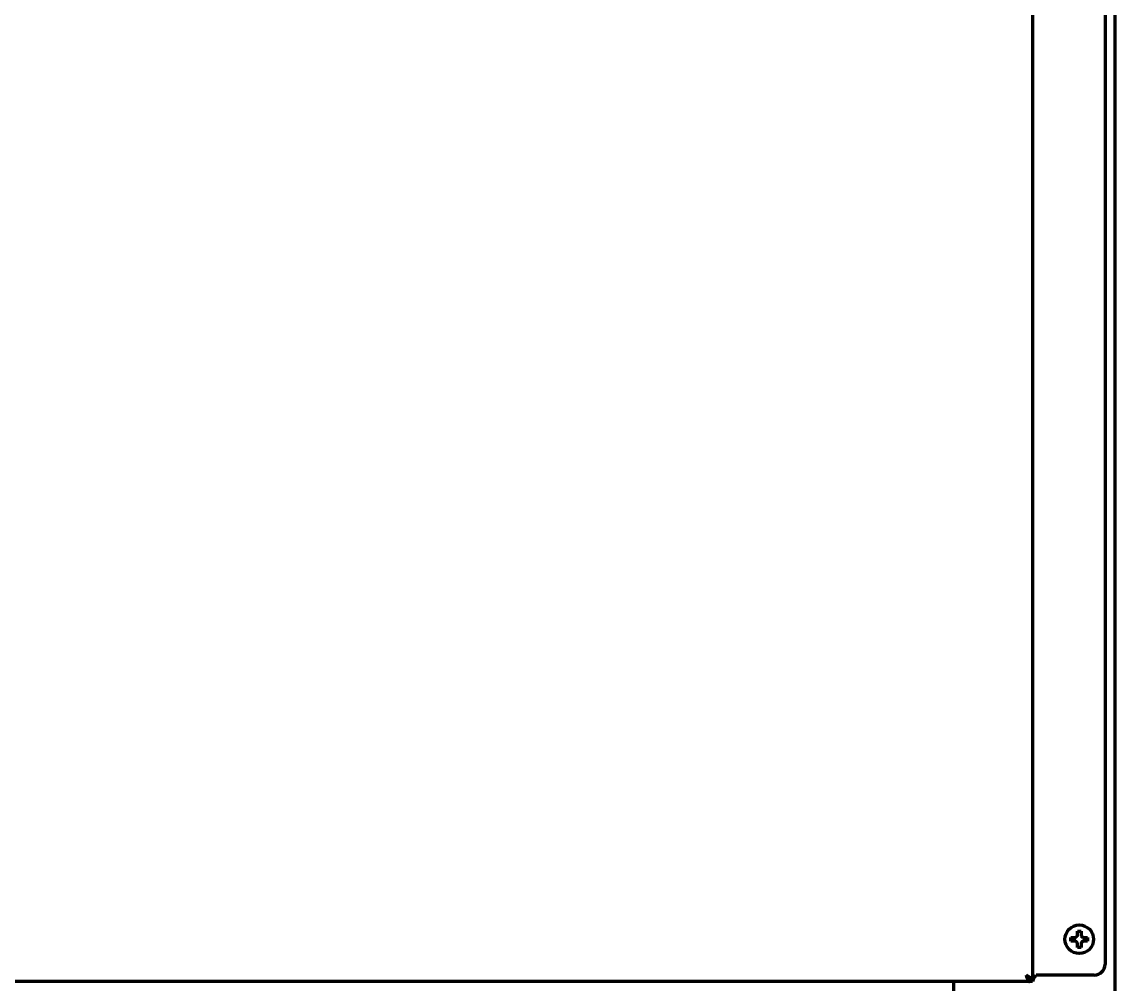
# Model space of a CAD drawing. Header units: inches. Extents: x -2405 to 7588, y 441 to 5654.
# Drawn here: x 7246.4 to 7551.1, y 2457.2 to 2725.3 of the extents above; entities that cross this region are included whole.
import ezdxf

# ---------------------------------------------------------------- set-up
doc = ezdxf.new("R2010")
doc.units = ezdxf.units.IN

msp = doc.modelspace()

# ---------------------------------------------------------------- linework, layer by layer
at = {"linetype": 'Continuous', "lineweight": 70}
for p, q in [((7551.08, 2437.13), (7551.08, 4088.65)), ((7528.08, 2775.73), (7528.08, 2457.93)), ((7548.28, 2771.43), (7548.28, 2462.73)), ((7538.78, 2469.73), (7538.78, 2470.23)), ((7538.78, 2469.23), (7538.78, 2469.73)), ((7543.38, 2470.23), (7543.38, 2469.73)), ((7543.38, 2469.73), (7543.38, 2469.23)), ((7545.28, 2459.73), (7529.08, 2459.73)), ((7527.18, 2457.93), (6682.98, 2457.93)), ((7506.08, 2457.93), (7506.08, 2441.13)), ((7527.18, 2457.93), (7527.18, 2458.43)), ((7528.08, 2457.93), (7527.28, 2457.93))]:
    msp.add_line(p, q, dxfattribs=at)
msp.add_circle((7541.08, 2469.73), 4, dxfattribs=at)
msp.add_arc((7545.28, 2462.73), 3, 270, 0, dxfattribs=at)
for points in [[(7540.08, 2470.23), (7540.1, 2470.25), (7540.15, 2470.3), (7540.22, 2470.37), (7540.29, 2470.44), (7540.36, 2470.51), (7540.44, 2470.58), (7540.51, 2470.66), (7540.56, 2470.7), (7540.58, 2470.73)], [(7540.58, 2470.73), (7540.58, 2470.78), (7540.58, 2470.89), (7540.58, 2471.05), (7540.58, 2471.21), (7540.58, 2471.37), (7540.58, 2471.52), (7540.58, 2471.67), (7540.58, 2471.84), (7540.58, 2471.96), (7540.58, 2472.03)], [(7540.58, 2472.03), (7540.75, 2472.03), (7541.08, 2472.03), (7541.41, 2472.03), (7541.58, 2472.03)], [(7541.58, 2470.73), (7541.61, 2470.7), (7541.66, 2470.65), (7541.73, 2470.58), (7541.8, 2470.51), (7541.87, 2470.44), (7541.94, 2470.37), (7542.01, 2470.3), (7542.06, 2470.25), (7542.08, 2470.23)], [(7540.08, 2469.23), (7540.03, 2469.23), (7539.92, 2469.23), (7539.76, 2469.23), (7539.6, 2469.23), (7539.44, 2469.23), (7539.29, 2469.23), (7539.13, 2469.23), (7538.97, 2469.23), (7538.84, 2469.23), (7538.78, 2469.23)], [(7540.58, 2468.73), (7540.55, 2468.75), (7540.5, 2468.81), (7540.43, 2468.88), (7540.36, 2468.95), (7540.29, 2469.02), (7540.22, 2469.09), (7540.15, 2469.16), (7540.1, 2469.2), (7540.08, 2469.23)], [(7542.08, 2469.23), (7542.06, 2469.2), (7542.01, 2469.16), (7541.94, 2469.09), (7541.87, 2469.01), (7541.79, 2468.94), (7541.72, 2468.87), (7541.65, 2468.8), (7541.6, 2468.75), (7541.58, 2468.73)], [(7541.58, 2468.73), (7541.58, 2468.67), (7541.58, 2468.57), (7541.58, 2468.4), (7541.58, 2468.25), (7541.58, 2468.09), (7541.58, 2467.94), (7541.58, 2467.78), (7541.58, 2467.62), (7541.58, 2467.49), (7541.58, 2467.43)], [(7542.08, 2470.23), (7542.13, 2470.23), (7542.24, 2470.23), (7542.4, 2470.23), (7542.56, 2470.23), (7542.72, 2470.23), (7542.87, 2470.23), (7543.03, 2470.23), (7543.19, 2470.23), (7543.32, 2470.23), (7543.38, 2470.23)], [(7541.58, 2467.43), (7541.41, 2467.43), (7541.08, 2467.43), (7540.75, 2467.43), (7540.58, 2467.43)], [(7526.28, 2459.73), (7526.35, 2459.49), (7526.5, 2459.02), (7526.73, 2458.42), (7526.95, 2458.02), (7527.1, 2457.93), (7527.18, 2457.93)], [(7528.08, 2457.93), (7528.08, 2458.13), (7527.91, 2458.53), (7527.22, 2459.13), (7526.59, 2459.53), (7526.28, 2459.73)], [(7529.08, 2459.73), (7528.9, 2459.53), (7528.56, 2459.13), (7528.17, 2458.53), (7528.08, 2458.13), (7528.08, 2457.93)]]:
    msp.add_open_spline(points, degree=3, dxfattribs=at)
for points, knots in [([(7541.58, 2472.03), (7541.58, 2471.83), (7541.58, 2471.62), (7541.58, 2471.29), (7541.58, 2471.18), (7541.58, 2470.96), (7541.58, 2470.84), (7541.58, 2470.73)], [0, 0, 0, 0, 0.5, 0.5, 0.75, 0.75, 1, 1, 1, 1]), ([(7538.78, 2470.23), (7538.98, 2470.23), (7539.19, 2470.23), (7539.52, 2470.23), (7539.63, 2470.23), (7539.85, 2470.23), (7539.96, 2470.23), (7540.08, 2470.23)], [0, 0, 0, 0, 0.5, 0.5, 0.75, 0.75, 1, 1, 1, 1]), ([(7540.58, 2467.43), (7540.58, 2467.63), (7540.58, 2467.84), (7540.58, 2468.17), (7540.58, 2468.28), (7540.58, 2468.5), (7540.58, 2468.61), (7540.58, 2468.73)], [0, 0, 0, 0, 0.5, 0.5, 0.75, 0.75, 1, 1, 1, 1]), ([(7543.38, 2469.23), (7543.18, 2469.23), (7542.97, 2469.23), (7542.64, 2469.23), (7542.53, 2469.23), (7542.31, 2469.23), (7542.19, 2469.23), (7542.08, 2469.23)], [0, 0, 0, 0, 0.5, 0.5, 0.75, 0.75, 1, 1, 1, 1]), ([(7526.28, 2459.73), (7526.32, 2459.66), (7526.35, 2459.6), (7526.43, 2459.47), (7526.47, 2459.41), (7526.54, 2459.28), (7526.58, 2459.23), (7526.65, 2459.12), (7526.69, 2459.07), (7526.77, 2458.97), (7526.8, 2458.93), (7526.88, 2458.86), (7526.92, 2458.83), (7526.99, 2458.78), (7527.03, 2458.76), (7527.1, 2458.73), (7527.14, 2458.73), (7527.18, 2458.73)], [0, 0, 0, 0, 0.125, 0.125, 0.25, 0.25, 0.375, 0.375, 0.5, 0.5, 0.625, 0.625, 0.75, 0.75, 0.875, 0.875, 1, 1, 1, 1]), ([(7527.28, 2457.93), (7527.28, 2458), (7527.27, 2458.08), (7527.25, 2458.23), (7527.23, 2458.3), (7527.18, 2458.45), (7527.15, 2458.53), (7527.07, 2458.68), (7527.03, 2458.75), (7526.94, 2458.9), (7526.89, 2458.98), (7526.78, 2459.13), (7526.72, 2459.2), (7526.6, 2459.35), (7526.54, 2459.43), (7526.41, 2459.58), (7526.34, 2459.65), (7526.28, 2459.73)], [0, 0, 0, 0, 0.125, 0.125, 0.25, 0.25, 0.375, 0.375, 0.5, 0.5, 0.625, 0.625, 0.75, 0.75, 0.875, 0.875, 1, 1, 1, 1])]:
    msp.add_open_spline(points, degree=3, knots=knots, dxfattribs=at)

doc.saveas('drawing.dxf')
